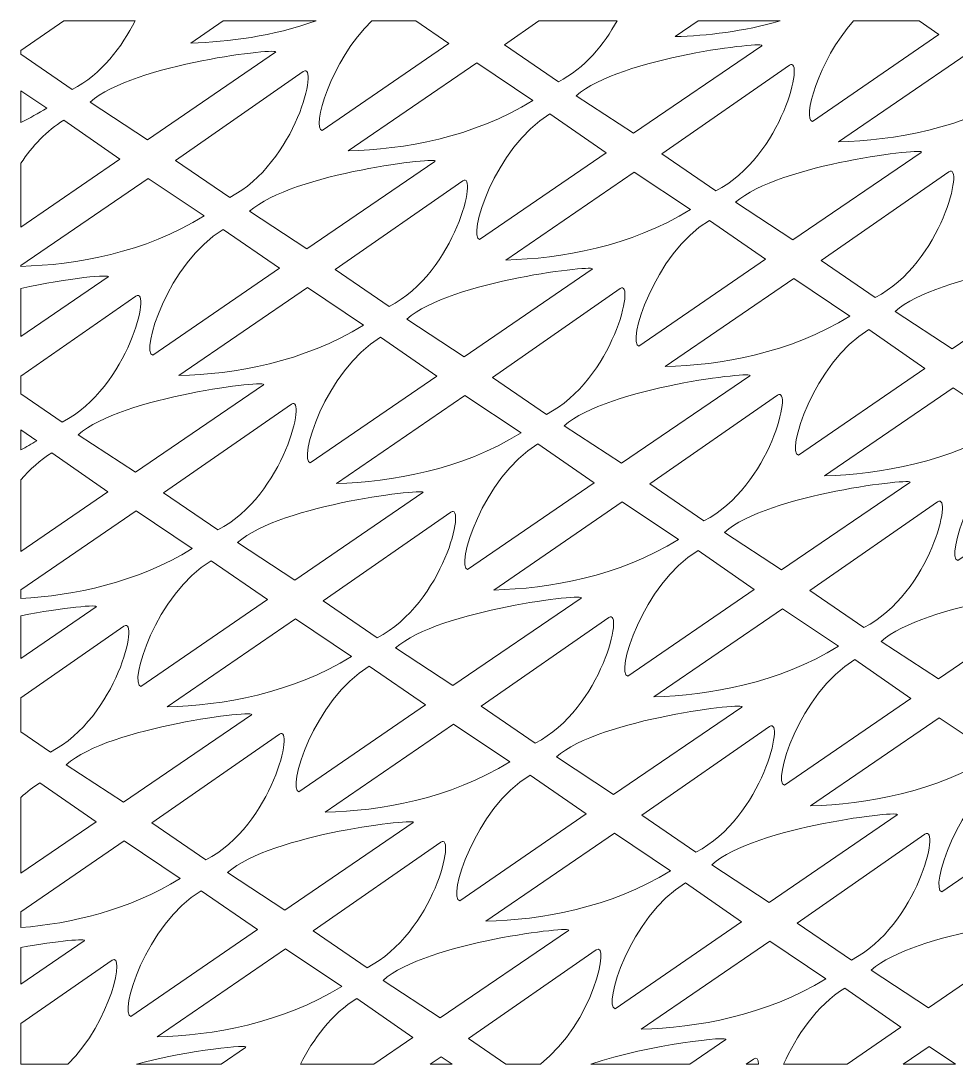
# Model space of a CAD drawing. Header units: millimetres. Extents: x -1200 to 1200, y -590 to 590.
# Drawn here: x -1200 to -142, y -590 to 590 of the extents above; entities that cross this region are included whole.
import ezdxf

# ---------------------------------------------------------------- set-up
doc = ezdxf.new("R2010")
doc.units = ezdxf.units.MM
doc.header["$MEASUREMENT"] = 0
doc.layers.add('Layer 1', color=7, linetype='Continuous')

msp = doc.modelspace()

# ---------------------------------------------------------------- linework, layer by layer
at = {"layer": 'Layer 1', "color": 250, "lineweight": 20}
for points, knots in [([(-1200.05, 552.1453), (-1200.05, 552.1453), (-1200.05, 556.2881), (-1200.05, 556.2881), (-1200.05, 556.2881), (-1151.5741, 589.9734), (-1151.5741, 589.9734), (-1151.5741, 589.9734), (-1070.9093, 589.9734), (-1070.9093, 589.9734), (-1085.3859, 560.8922), (-1108.8494, 529.4272), (-1141.8712, 512.3415), (-1141.8712, 512.3415), (-1200.05, 552.1453), (-1200.05, 552.1453)], [0, 0, 0, 0, 0.2, 0.2, 0.2, 0.4, 0.4, 0.4, 0.6, 0.6, 0.6, 0.8, 0.8, 0.8, 1, 1, 1, 1]), ([(-971.052, 589.9734), (-971.052, 589.9734), (-866.1241, 589.9734), (-866.1241, 589.9734), (-915.1852, 572.5948), (-965.2601, 565.9867), (-1007.6781, 564.8997), (-1007.6781, 564.8997), (-971.052, 589.9734), (-971.052, 589.9734)], [0, 0, 0, 0, 0.333333333, 0.333333333, 0.333333333, 0.666666667, 0.666666667, 0.666666667, 1, 1, 1, 1]), ([(-803.0301, 589.9734), (-803.0301, 589.9734), (-753.177, 589.9734), (-753.177, 589.9734), (-753.177, 589.9734), (-716.0504, 564.2893), (-716.0504, 564.2893), (-716.0504, 564.2893), (-859.1724, 466.0385), (-859.1724, 466.0385), (-871.4004, 468.18), (-849.7707, 544.8714), (-803.0301, 589.9734)], [0, 0, 0, 0, 0.25, 0.25, 0.25, 0.5, 0.5, 0.5, 0.75, 0.75, 0.75, 1, 1, 1, 1]), ([(-614.1458, 589.9734), (-614.1458, 589.9734), (-525.5231, 589.9734), (-525.5231, 589.9734), (-540.1755, 563.5005), (-562.1588, 536.4456), (-591.9031, 521.0552), (-591.9031, 521.0552), (-653.0861, 562.9143), (-653.0861, 562.9143), (-653.0861, 562.9143), (-614.1458, 589.9734), (-614.1458, 589.9734)], [0, 0, 0, 0, 0.25, 0.25, 0.25, 0.5, 0.5, 0.5, 0.75, 0.75, 0.75, 1, 1, 1, 1]), ([(-433.9453, 589.9734), (-433.9453, 589.9734), (-341.0407, 589.9734), (-341.0407, 589.9734), (-382.6624, 577.9559), (-424.0559, 573.0811), (-459.964, 572.1611), (-459.964, 572.1611), (-433.9453, 589.9734), (-433.9453, 589.9734)], [0, 0, 0, 0, 0.333333333, 0.333333333, 0.333333333, 0.666666667, 0.666666667, 0.666666667, 1, 1, 1, 1]), ([(-258.2343, 589.9734), (-258.2343, 589.9734), (-184.0057, 589.9734), (-184.0057, 589.9734), (-184.0057, 589.9734), (-161.5742, 574.4553), (-161.5742, 574.4553), (-161.5742, 574.4553), (-304.6964, 476.2046), (-304.6964, 476.2046), (-316.0466, 478.1928), (-298.2281, 544.4059), (-258.2343, 589.9734)], [0, 0, 0, 0, 0.25, 0.25, 0.25, 0.5, 0.5, 0.5, 0.75, 0.75, 0.75, 1, 1, 1, 1]), ([(-361.9898, 561.7596), (-361.9898, 561.7596), (-506.9682, 462.8459), (-506.9682, 462.8459), (-506.9682, 462.8459), (-571.746, 505.3148), (-571.746, 505.3148), (-523.4201, 548.5585), (-353.2569, 567.7166), (-361.9898, 561.7596)], [0, 0, 0, 0, 0.333333333, 0.333333333, 0.333333333, 0.666666667, 0.666666667, 0.666666667, 1, 1, 1, 1]), ([(-911.9579, 554.4982), (-911.9579, 554.4982), (-1056.9364, 455.5845), (-1056.9364, 455.5845), (-1056.9364, 455.5845), (-1121.7141, 498.0533), (-1121.7141, 498.0533), (-1073.3884, 541.2969), (-903.225, 560.4552), (-911.9579, 554.4982)], [0, 0, 0, 0, 0.333333333, 0.333333333, 0.333333333, 0.666666667, 0.666666667, 0.666666667, 1, 1, 1, 1]), ([(-880.5288, 532.5915), (-880.5288, 532.5915), (-1024.9908, 432.2076), (-1024.9908, 432.2076), (-1024.9908, 432.2076), (-963.8078, 390.3485), (-963.8078, 390.3485), (-888.0968, 429.5226), (-862.6267, 544.2879), (-880.5288, 532.5915)], [0, 0, 0, 0, 0.333333333, 0.333333333, 0.333333333, 0.666666667, 0.666666667, 0.666666667, 1, 1, 1, 1]), ([(-330.5607, 539.8529), (-330.5607, 539.8529), (-475.0225, 439.469), (-475.0225, 439.469), (-475.0225, 439.469), (-413.8395, 397.61), (-413.8395, 397.61), (-338.1285, 436.784), (-312.6586, 551.5493), (-330.5607, 539.8529)], [0, 0, 0, 0, 0.333333333, 0.333333333, 0.333333333, 0.666666667, 0.666666667, 0.666666667, 1, 1, 1, 1]), ([(-275.1385, 453.0728), (-275.1385, 453.0728), (-129.7035, 552.6356), (-129.7035, 552.6356), (-129.7035, 552.6356), (-66.2644, 510.1578), (-66.2644, 510.1578), (-134.1032, 468.1566), (-212.871, 454.6681), (-275.1385, 453.0728)], [0, 0, 0, 0, 0.333333333, 0.333333333, 0.333333333, 0.666666667, 0.666666667, 0.666666667, 1, 1, 1, 1]), ([(-829.6147, 442.9068), (-829.6147, 442.9068), (-684.1797, 542.4696), (-684.1797, 542.4696), (-684.1797, 542.4696), (-620.7405, 499.9918), (-620.7405, 499.9918), (-688.5794, 457.9904), (-767.3471, 444.502), (-829.6147, 442.9068)], [0, 0, 0, 0, 0.333333333, 0.333333333, 0.333333333, 0.666666667, 0.666666667, 0.666666667, 1, 1, 1, 1]), ([(-1200.05, 475.1293), (-1200.05, 475.1293), (-1200.05, 510.9243), (-1200.05, 510.9243), (-1200.05, 510.9243), (-1170.7088, 491.278), (-1170.7088, 491.278), (-1180.297, 485.3411), (-1190.1027, 479.9738), (-1200.05, 475.1293)], [0, 0, 0, 0, 0.333333333, 0.333333333, 0.333333333, 0.666666667, 0.666666667, 0.666666667, 1, 1, 1, 1]), ([(-681.109, 342.5933), (-681.109, 342.5933), (-537.9868, 440.844), (-537.9868, 440.844), (-537.9868, 440.844), (-601.5224, 484.7983), (-601.5224, 484.7983), (-664.2155, 446.9349), (-695.2277, 345.0663), (-681.109, 342.5933)], [0, 0, 0, 0, 0.333333333, 0.333333333, 0.333333333, 0.666666667, 0.666666667, 0.666666667, 1, 1, 1, 1]), ([(-1200.05, 356.6315), (-1200.05, 356.6315), (-1200.05, 429.0357), (-1200.05, 429.0357), (-1187.1372, 448.0937), (-1170.8234, 465.8604), (-1151.4905, 477.5367), (-1151.4905, 477.5367), (-1087.9551, 433.5825), (-1087.9551, 433.5825), (-1087.9551, 433.5825), (-1200.05, 356.6315), (-1200.05, 356.6315)], [0, 0, 0, 0, 0.25, 0.25, 0.25, 0.5, 0.5, 0.5, 0.75, 0.75, 0.75, 1, 1, 1, 1]), ([(-731.6405, 431.0529), (-731.6405, 431.0529), (-876.619, 332.1392), (-876.619, 332.1392), (-876.619, 332.1392), (-941.3967, 374.6081), (-941.3967, 374.6081), (-893.071, 417.8517), (-722.9076, 437.0098), (-731.6405, 431.0529)], [0, 0, 0, 0, 0.333333333, 0.333333333, 0.333333333, 0.666666667, 0.666666667, 0.666666667, 1, 1, 1, 1]), ([(-181.6724, 441.219), (-181.6724, 441.219), (-326.6508, 342.3053), (-326.6508, 342.3053), (-326.6508, 342.3053), (-391.4286, 384.7741), (-391.4286, 384.7741), (-343.1027, 428.0177), (-172.9394, 447.176), (-181.6724, 441.219)], [0, 0, 0, 0, 0.333333333, 0.333333333, 0.333333333, 0.666666667, 0.666666667, 0.666666667, 1, 1, 1, 1]), ([(-150.2433, 419.3123), (-150.2433, 419.3123), (-294.7051, 318.9284), (-294.7051, 318.9284), (-294.7051, 318.9284), (-233.5221, 277.0694), (-233.5221, 277.0694), (-157.8111, 316.2434), (-132.3412, 431.0087), (-150.2433, 419.3123)], [0, 0, 0, 0, 0.333333333, 0.333333333, 0.333333333, 0.666666667, 0.666666667, 0.666666667, 1, 1, 1, 1]), ([(-700.2114, 409.1462), (-700.2114, 409.1462), (-844.6734, 308.7623), (-844.6734, 308.7623), (-844.6734, 308.7623), (-783.4904, 266.9033), (-783.4904, 266.9033), (-707.7792, 306.0773), (-682.3093, 420.8426), (-700.2114, 409.1462)], [0, 0, 0, 0, 0.333333333, 0.333333333, 0.333333333, 0.666666667, 0.666666667, 0.666666667, 1, 1, 1, 1]), ([(-651.5513, 319.4615), (-651.5513, 319.4615), (-506.1161, 419.0243), (-506.1161, 419.0243), (-506.1161, 419.0243), (-442.6771, 376.5465), (-442.6771, 376.5465), (-510.5158, 334.5452), (-589.2836, 321.0567), (-651.5513, 319.4615)], [0, 0, 0, 0, 0.333333333, 0.333333333, 0.333333333, 0.666666667, 0.666666667, 0.666666667, 1, 1, 1, 1]), ([(-1200.05, 312.2414), (-1200.05, 312.2414), (-1200.05, 313.2061), (-1200.05, 313.2061), (-1200.05, 313.2061), (-1056.0844, 411.7629), (-1056.0844, 411.7629), (-1056.0844, 411.7629), (-992.6453, 369.2851), (-992.6453, 369.2851), (-1059.9525, 327.6124), (-1138.0149, 314.0101), (-1200.05, 312.2414)], [0, 0, 0, 0, 0.25, 0.25, 0.25, 0.5, 0.5, 0.5, 0.75, 0.75, 0.75, 1, 1, 1, 1]), ([(-1050.7597, 211.8865), (-1050.7597, 211.8865), (-907.6375, 310.1372), (-907.6375, 310.1372), (-907.6375, 310.1372), (-971.1731, 354.0915), (-971.1731, 354.0915), (-1033.8663, 316.2282), (-1064.8784, 214.3595), (-1050.7597, 211.8865)], [0, 0, 0, 0, 0.333333333, 0.333333333, 0.333333333, 0.666666667, 0.666666667, 0.666666667, 1, 1, 1, 1]), ([(-500.7916, 222.0527), (-500.7916, 222.0527), (-357.6694, 320.3033), (-357.6694, 320.3033), (-357.6694, 320.3033), (-421.205, 364.2576), (-421.205, 364.2576), (-483.898, 326.3943), (-514.9101, 224.5256), (-500.7916, 222.0527)], [0, 0, 0, 0, 0.333333333, 0.333333333, 0.333333333, 0.666666667, 0.666666667, 0.666666667, 1, 1, 1, 1]), ([(-1.355, 317.7737), (-1.355, 317.7737), (-146.3334, 218.8601), (-146.3334, 218.8601), (-146.3334, 218.8601), (-211.1112, 261.3289), (-211.1112, 261.3289), (-162.7853, 304.5725), (7.3781, 323.7306), (-1.355, 317.7737)], [0, 0, 0, 0, 0.333333333, 0.333333333, 0.333333333, 0.666666667, 0.666666667, 0.666666667, 1, 1, 1, 1]), ([(-553.5771, 309.0599), (-553.5771, 309.0599), (-698.5556, 210.1463), (-698.5556, 210.1463), (-698.5556, 210.1463), (-763.3333, 252.615), (-763.3333, 252.615), (-715.0074, 295.8587), (-544.8441, 315.0169), (-553.5771, 309.0599)], [0, 0, 0, 0, 0.333333333, 0.333333333, 0.333333333, 0.666666667, 0.666666667, 0.666666667, 1, 1, 1, 1]), ([(-1200.05, 232.9666), (-1200.05, 232.9666), (-1200.05, 287.3604), (-1200.05, 287.3604), (-1146.3289, 299.2495), (-1096.4629, 303.6402), (-1101.2912, 300.3461), (-1101.2912, 300.3461), (-1200.05, 232.9666), (-1200.05, 232.9666)], [0, 0, 0, 0, 0.333333333, 0.333333333, 0.333333333, 0.666666667, 0.666666667, 0.666666667, 1, 1, 1, 1]), ([(-522.148, 287.1532), (-522.148, 287.1532), (-666.6098, 186.7693), (-666.6098, 186.7693), (-666.6098, 186.7693), (-605.4269, 144.9103), (-605.4269, 144.9103), (-529.7159, 184.0843), (-504.2459, 298.8496), (-522.148, 287.1532)], [0, 0, 0, 0, 0.333333333, 0.333333333, 0.333333333, 0.666666667, 0.666666667, 0.666666667, 1, 1, 1, 1]), ([(-471.2337, 198.9208), (-471.2337, 198.9208), (-325.7987, 298.4837), (-325.7987, 298.4837), (-325.7987, 298.4837), (-262.3597, 256.0059), (-262.3597, 256.0059), (-330.1984, 214.0046), (-408.9662, 200.5161), (-471.2337, 198.9208)], [0, 0, 0, 0, 0.333333333, 0.333333333, 0.333333333, 0.666666667, 0.666666667, 0.666666667, 1, 1, 1, 1]), ([(-1200.05, 168.29), (-1200.05, 168.29), (-1200.05, 187.9744), (-1200.05, 187.9744), (-1200.05, 187.9744), (-1069.8621, 278.4394), (-1069.8621, 278.4394), (-1051.9602, 290.1358), (-1077.4301, 175.3705), (-1153.1411, 136.1965), (-1153.1411, 136.1965), (-1200.05, 168.29), (-1200.05, 168.29)], [0, 0, 0, 0, 0.25, 0.25, 0.25, 0.5, 0.5, 0.5, 0.75, 0.75, 0.75, 1, 1, 1, 1]), ([(-1021.202, 188.7547), (-1021.202, 188.7547), (-875.7668, 288.3176), (-875.7668, 288.3176), (-875.7668, 288.3176), (-812.3279, 245.8398), (-812.3279, 245.8398), (-880.1665, 203.8385), (-958.9343, 190.35), (-1021.202, 188.7547)], [0, 0, 0, 0, 0.333333333, 0.333333333, 0.333333333, 0.666666667, 0.666666667, 0.666666667, 1, 1, 1, 1]), ([(-320.4742, 98.6073), (-320.4742, 98.6073), (-177.352, 196.858), (-177.352, 196.858), (-177.352, 196.858), (-240.8875, 240.8123), (-240.8875, 240.8123), (-303.5806, 202.949), (-334.5927, 101.0803), (-320.4742, 98.6073)], [0, 0, 0, 0, 0.333333333, 0.333333333, 0.333333333, 0.666666667, 0.666666667, 0.666666667, 1, 1, 1, 1]), ([(-872.6963, 89.8936), (-872.6963, 89.8936), (-729.5741, 188.1443), (-729.5741, 188.1443), (-729.5741, 188.1443), (-793.1097, 232.0985), (-793.1097, 232.0985), (-855.8027, 194.2352), (-886.8149, 92.3665), (-872.6963, 89.8936)], [0, 0, 0, 0, 0.333333333, 0.333333333, 0.333333333, 0.666666667, 0.666666667, 0.666666667, 1, 1, 1, 1]), ([(-375.5136, 188.5193), (-375.5136, 188.5193), (-520.492, 89.6056), (-520.492, 89.6056), (-520.492, 89.6056), (-585.2697, 132.0744), (-585.2697, 132.0744), (-536.944, 175.3181), (-366.7807, 194.4762), (-375.5136, 188.5193)], [0, 0, 0, 0, 0.333333333, 0.333333333, 0.333333333, 0.666666667, 0.666666667, 0.666666667, 1, 1, 1, 1]), ([(-925.4818, 178.3532), (-925.4818, 178.3532), (-1070.4603, 79.4395), (-1070.4603, 79.4395), (-1070.4603, 79.4395), (-1135.238, 121.9083), (-1135.238, 121.9083), (-1086.9121, 165.152), (-916.7488, 184.3102), (-925.4818, 178.3532)], [0, 0, 0, 0, 0.333333333, 0.333333333, 0.333333333, 0.666666667, 0.666666667, 0.666666667, 1, 1, 1, 1]), ([(-344.0845, 166.6126), (-344.0845, 166.6126), (-488.5464, 66.2287), (-488.5464, 66.2287), (-488.5464, 66.2287), (-427.3635, 24.3696), (-427.3635, 24.3696), (-351.6525, 63.5437), (-326.1824, 178.309), (-344.0845, 166.6126)], [0, 0, 0, 0, 0.333333333, 0.333333333, 0.333333333, 0.666666667, 0.666666667, 0.666666667, 1, 1, 1, 1]), ([(-894.0526, 156.4465), (-894.0526, 156.4465), (-1038.5145, 56.0626), (-1038.5145, 56.0626), (-1038.5145, 56.0626), (-977.3316, 14.2036), (-977.3316, 14.2036), (-901.6206, 53.3776), (-876.1507, 168.1429), (-894.0526, 156.4465)], [0, 0, 0, 0, 0.333333333, 0.333333333, 0.333333333, 0.666666667, 0.666666667, 0.666666667, 1, 1, 1, 1]), ([(-843.1385, 66.7618), (-843.1385, 66.7618), (-697.7034, 166.3246), (-697.7034, 166.3246), (-697.7034, 166.3246), (-634.2645, 123.8468), (-634.2645, 123.8468), (-702.1031, 81.8455), (-780.8709, 68.357), (-843.1385, 66.7618)], [0, 0, 0, 0, 0.333333333, 0.333333333, 0.333333333, 0.666666667, 0.666666667, 0.666666667, 1, 1, 1, 1]), ([(-290.9163, 75.4755), (-290.9163, 75.4755), (-145.4813, 175.0384), (-145.4813, 175.0384), (-145.4813, 175.0384), (-82.0422, 132.5606), (-82.0422, 132.5606), (-149.881, 90.5593), (-228.6488, 77.0709), (-290.9163, 75.4755)], [0, 0, 0, 0, 0.333333333, 0.333333333, 0.333333333, 0.666666667, 0.666666667, 0.666666667, 1, 1, 1, 1]), ([(-1200.05, 104.7369), (-1200.05, 104.7369), (-1200.05, 127.2334), (-1200.05, 127.2334), (-1200.05, 127.2334), (-1181.9786, 115.133), (-1181.9786, 115.133), (-1187.9249, 111.4515), (-1193.9548, 107.9917), (-1200.05, 104.7369)], [0, 0, 0, 0, 0.333333333, 0.333333333, 0.333333333, 0.666666667, 0.666666667, 0.666666667, 1, 1, 1, 1]), ([(-140.1566, -20.481), (-140.1566, -20.481), (2.9654, 77.7697), (2.9654, 77.7697), (2.9654, 77.7697), (-60.5701, 121.724), (-60.5701, 121.724), (-123.2632, 83.8607), (-154.2753, -18.008), (-140.1566, -20.481)], [0, 0, 0, 0, 0.333333333, 0.333333333, 0.333333333, 0.666666667, 0.666666667, 0.666666667, 1, 1, 1, 1]), ([(-694.6327, -30.6471), (-694.6327, -30.6471), (-551.5107, 67.6037), (-551.5107, 67.6037), (-551.5107, 67.6037), (-615.0461, 111.5579), (-615.0461, 111.5579), (-677.7393, 73.6945), (-708.7515, -28.1741), (-694.6327, -30.6471)], [0, 0, 0, 0, 0.333333333, 0.333333333, 0.333333333, 0.666666667, 0.666666667, 0.666666667, 1, 1, 1, 1]), ([(-1200.05, -10.23), (-1200.05, -10.23), (-1200.05, 70.7382), (-1200.05, 70.7382), (-1189.8358, 82.7564), (-1178.1213, 93.4756), (-1165.0144, 101.3917), (-1165.0144, 101.3917), (-1101.4788, 57.4376), (-1101.4788, 57.4376), (-1101.4788, 57.4376), (-1200.05, -10.23), (-1200.05, -10.23)], [0, 0, 0, 0, 0.25, 0.25, 0.25, 0.5, 0.5, 0.5, 0.75, 0.75, 0.75, 1, 1, 1, 1]), ([(-194.4598, 67.7997), (-194.4598, 67.7997), (-339.4384, -31.114), (-339.4384, -31.114), (-339.4384, -31.114), (-404.2161, 11.3549), (-404.2161, 11.3549), (-355.8902, 54.5986), (-185.7269, 73.7567), (-194.4598, 67.7997)], [0, 0, 0, 0, 0.333333333, 0.333333333, 0.333333333, 0.666666667, 0.666666667, 0.666666667, 1, 1, 1, 1]), ([(-745.1643, 56.3603), (-745.1643, 56.3603), (-890.1427, -42.5534), (-890.1427, -42.5534), (-890.1427, -42.5534), (-954.9206, -0.0846), (-954.9206, -0.0846), (-906.5947, 43.159), (-736.4314, 62.3172), (-745.1643, 56.3603)], [0, 0, 0, 0, 0.333333333, 0.333333333, 0.333333333, 0.666666667, 0.666666667, 0.666666667, 1, 1, 1, 1]), ([(-163.0307, 45.893), (-163.0307, 45.893), (-307.4926, -54.4909), (-307.4926, -54.4909), (-307.4926, -54.4909), (-246.3097, -96.3499), (-246.3097, -96.3499), (-170.5987, -57.1759), (-145.1287, 57.5894), (-163.0307, 45.893)], [0, 0, 0, 0, 0.333333333, 0.333333333, 0.333333333, 0.666666667, 0.666666667, 0.666666667, 1, 1, 1, 1]), ([(-1200.05, -63.3407), (-1200.05, -63.3407), (-1200.05, -53.6808), (-1200.05, -53.6808), (-1200.05, -53.6808), (-1069.6082, 35.6179), (-1069.6082, 35.6179), (-1069.6082, 35.6179), (-1006.169, -6.8599), (-1006.169, -6.8599), (-1068.6704, -45.5568), (-1140.4458, -60.0521), (-1200.05, -63.3407)], [0, 0, 0, 0, 0.25, 0.25, 0.25, 0.5, 0.5, 0.5, 0.75, 0.75, 0.75, 1, 1, 1, 1]), ([(-713.7352, 34.4535), (-713.7352, 34.4535), (-858.1971, -65.9303), (-858.1971, -65.9303), (-858.1971, -65.9303), (-797.0142, -107.7894), (-797.0142, -107.7894), (-721.3032, -68.6153), (-695.8332, 46.15), (-713.7352, 34.4535)], [0, 0, 0, 0, 0.333333333, 0.333333333, 0.333333333, 0.666666667, 0.666666667, 0.666666667, 1, 1, 1, 1]), ([(-665.0751, -53.7789), (-665.0751, -53.7789), (-519.6401, 45.7839), (-519.6401, 45.7839), (-519.6401, 45.7839), (-456.2009, 3.3061), (-456.2009, 3.3061), (-524.0397, -38.6952), (-602.8075, -52.1836), (-665.0751, -53.7789)], [0, 0, 0, 0, 0.333333333, 0.333333333, 0.333333333, 0.666666667, 0.666666667, 0.666666667, 1, 1, 1, 1]), ([(-513.579, -151.3666), (-513.579, -151.3666), (-370.4569, -53.1159), (-370.4569, -53.1159), (-370.4569, -53.1159), (-433.9925, -9.1616), (-433.9925, -9.1616), (-496.6855, -47.0249), (-527.6977, -148.8936), (-513.579, -151.3666)], [0, 0, 0, 0, 0.333333333, 0.333333333, 0.333333333, 0.666666667, 0.666666667, 0.666666667, 1, 1, 1, 1]), ([(-1064.2835, -162.8061), (-1064.2835, -162.8061), (-921.1614, -64.5555), (-921.1614, -64.5555), (-921.1614, -64.5555), (-984.6968, -20.6012), (-984.6968, -20.6012), (-1047.39, -58.4645), (-1078.4022, -160.3332), (-1064.2835, -162.8061)], [0, 0, 0, 0, 0.333333333, 0.333333333, 0.333333333, 0.666666667, 0.666666667, 0.666666667, 1, 1, 1, 1]), ([(-566.3645, -62.907), (-566.3645, -62.907), (-711.3429, -161.8207), (-711.3429, -161.8207), (-711.3429, -161.8207), (-776.1208, -119.3518), (-776.1208, -119.3518), (-727.795, -76.1082), (-557.6316, -56.9501), (-566.3645, -62.907)], [0, 0, 0, 0, 0.333333333, 0.333333333, 0.333333333, 0.666666667, 0.666666667, 0.666666667, 1, 1, 1, 1]), ([(-17.1327, -55.4666), (-17.1327, -55.4666), (-162.1112, -154.3803), (-162.1112, -154.3803), (-162.1112, -154.3803), (-226.8889, -111.9115), (-226.8889, -111.9115), (-178.5631, -68.6679), (-8.3997, -49.5097), (-17.1327, -55.4666)], [0, 0, 0, 0, 0.333333333, 0.333333333, 0.333333333, 0.666666667, 0.666666667, 0.666666667, 1, 1, 1, 1]), ([(-1200.05, -131.0469), (-1200.05, -131.0469), (-1200.05, -83.0216), (-1200.05, -83.0216), (-1151.8056, -73.303), (-1110.395, -69.8791), (-1114.8151, -72.8942), (-1114.8151, -72.8942), (-1200.05, -131.0469), (-1200.05, -131.0469)], [0, 0, 0, 0, 0.333333333, 0.333333333, 0.333333333, 0.666666667, 0.666666667, 0.666666667, 1, 1, 1, 1]), ([(-534.9354, -84.8137), (-534.9354, -84.8137), (-679.3974, -185.1976), (-679.3974, -185.1976), (-679.3974, -185.1976), (-618.2144, -227.0566), (-618.2144, -227.0566), (-542.5034, -187.8826), (-517.0335, -73.1173), (-534.9354, -84.8137)], [0, 0, 0, 0, 0.333333333, 0.333333333, 0.333333333, 0.666666667, 0.666666667, 0.666666667, 1, 1, 1, 1]), ([(-484.0213, -174.4984), (-484.0213, -174.4984), (-338.5863, -74.9356), (-338.5863, -74.9356), (-338.5863, -74.9356), (-275.1471, -117.4134), (-275.1471, -117.4134), (-342.9859, -159.4147), (-421.7537, -172.9032), (-484.0213, -174.4984)], [0, 0, 0, 0, 0.333333333, 0.333333333, 0.333333333, 0.666666667, 0.666666667, 0.666666667, 1, 1, 1, 1]), ([(-1200.05, -214.2029), (-1200.05, -214.2029), (-1200.05, -175.8685), (-1200.05, -175.8685), (-1200.05, -175.8685), (-1083.3859, -94.8009), (-1083.3859, -94.8009), (-1065.484, -83.1045), (-1090.9539, -197.8698), (-1166.6649, -237.0439), (-1166.6649, -237.0439), (-1200.05, -214.2029), (-1200.05, -214.2029)], [0, 0, 0, 0, 0.25, 0.25, 0.25, 0.5, 0.5, 0.5, 0.75, 0.75, 0.75, 1, 1, 1, 1]), ([(-1034.7258, -185.938), (-1034.7258, -185.938), (-889.2908, -86.3751), (-889.2908, -86.3751), (-889.2908, -86.3751), (-825.8516, -128.8529), (-825.8516, -128.8529), (-893.6905, -170.8542), (-972.4582, -184.3426), (-1034.7258, -185.938)], [0, 0, 0, 0, 0.333333333, 0.333333333, 0.333333333, 0.666666667, 0.666666667, 0.666666667, 1, 1, 1, 1]), ([(-885.4837, -282.0733), (-885.4837, -282.0733), (-742.3616, -183.8227), (-742.3616, -183.8227), (-742.3616, -183.8227), (-805.897, -139.8684), (-805.897, -139.8684), (-868.5902, -177.7317), (-899.6024, -279.6004), (-885.4837, -282.0733)], [0, 0, 0, 0, 0.333333333, 0.333333333, 0.333333333, 0.666666667, 0.666666667, 0.666666667, 1, 1, 1, 1]), ([(-336.2519, -274.6329), (-336.2519, -274.6329), (-193.1298, -176.3823), (-193.1298, -176.3823), (-193.1298, -176.3823), (-256.6653, -132.4281), (-256.6653, -132.4281), (-319.3583, -170.2914), (-350.3705, -272.1601), (-336.2519, -274.6329)], [0, 0, 0, 0, 0.333333333, 0.333333333, 0.333333333, 0.666666667, 0.666666667, 0.666666667, 1, 1, 1, 1]), ([(-384.5294, -186.1734), (-384.5294, -186.1734), (-529.5079, -285.087), (-529.5079, -285.087), (-529.5079, -285.087), (-594.2856, -242.6183), (-594.2856, -242.6183), (-545.9599, -199.3746), (-375.7966, -180.2164), (-384.5294, -186.1734)], [0, 0, 0, 0, 0.333333333, 0.333333333, 0.333333333, 0.666666667, 0.666666667, 0.666666667, 1, 1, 1, 1]), ([(-939.0056, -194.8872), (-939.0056, -194.8872), (-1083.9841, -293.8009), (-1083.9841, -293.8009), (-1083.9841, -293.8009), (-1148.7618, -251.332), (-1148.7618, -251.332), (-1100.4359, -208.0883), (-930.2726, -188.9302), (-939.0056, -194.8872)], [0, 0, 0, 0, 0.333333333, 0.333333333, 0.333333333, 0.666666667, 0.666666667, 0.666666667, 1, 1, 1, 1]), ([(-353.1004, -208.0801), (-353.1004, -208.0801), (-497.5623, -308.464), (-497.5623, -308.464), (-497.5623, -308.464), (-436.3794, -350.323), (-436.3794, -350.323), (-360.6682, -311.149), (-335.1983, -196.3837), (-353.1004, -208.0801)], [0, 0, 0, 0, 0.333333333, 0.333333333, 0.333333333, 0.666666667, 0.666666667, 0.666666667, 1, 1, 1, 1]), ([(-306.6941, -297.7648), (-306.6941, -297.7648), (-161.2591, -198.2019), (-161.2591, -198.2019), (-161.2591, -198.2019), (-97.8199, -240.6797), (-97.8199, -240.6797), (-165.6588, -282.6811), (-244.4265, -296.1695), (-306.6941, -297.7648)], [0, 0, 0, 0, 0.333333333, 0.333333333, 0.333333333, 0.666666667, 0.666666667, 0.666666667, 1, 1, 1, 1]), ([(-907.5765, -216.7939), (-907.5765, -216.7939), (-1052.0383, -317.1778), (-1052.0383, -317.1778), (-1052.0383, -317.1778), (-990.8554, -359.0368), (-990.8554, -359.0368), (-915.1443, -319.8628), (-889.6744, -205.0975), (-907.5765, -216.7939)], [0, 0, 0, 0, 0.333333333, 0.333333333, 0.333333333, 0.666666667, 0.666666667, 0.666666667, 1, 1, 1, 1]), ([(-855.926, -305.2052), (-855.926, -305.2052), (-710.491, -205.6423), (-710.491, -205.6423), (-710.491, -205.6423), (-647.0518, -248.1201), (-647.0518, -248.1201), (-714.8907, -290.1214), (-793.6584, -303.6099), (-855.926, -305.2052)], [0, 0, 0, 0, 0.333333333, 0.333333333, 0.333333333, 0.666666667, 0.666666667, 0.666666667, 1, 1, 1, 1]), ([(-158.1884, -395.1737), (-158.1884, -395.1737), (-15.0664, -296.923), (-15.0664, -296.923), (-15.0664, -296.923), (-78.6018, -252.9687), (-78.6018, -252.9687), (-141.2949, -290.832), (-172.3071, -392.7007), (-158.1884, -395.1737)], [0, 0, 0, 0, 0.333333333, 0.333333333, 0.333333333, 0.666666667, 0.666666667, 0.666666667, 1, 1, 1, 1]), ([(-703.6486, -405.3397), (-703.6486, -405.3397), (-560.5264, -307.089), (-560.5264, -307.089), (-560.5264, -307.089), (-624.062, -263.1348), (-624.062, -263.1348), (-686.7552, -300.9981), (-717.7674, -402.8668), (-703.6486, -405.3397)], [0, 0, 0, 0, 0.333333333, 0.333333333, 0.333333333, 0.666666667, 0.666666667, 0.666666667, 1, 1, 1, 1]), ([(-1200.05, -374.1862), (-1200.05, -374.1862), (-1200.05, -288.2831), (-1200.05, -288.2831), (-1193.3652, -282.0513), (-1186.1906, -276.47), (-1178.5382, -271.8485), (-1178.5382, -271.8485), (-1115.0026, -315.8028), (-1115.0026, -315.8028), (-1115.0026, -315.8028), (-1200.05, -374.1862), (-1200.05, -374.1862)], [0, 0, 0, 0, 0.25, 0.25, 0.25, 0.5, 0.5, 0.5, 0.75, 0.75, 0.75, 1, 1, 1, 1]), ([(-208.7199, -308.1664), (-208.7199, -308.1664), (-353.6984, -407.0801), (-353.6984, -407.0801), (-353.6984, -407.0801), (-418.4761, -364.6112), (-418.4761, -364.6112), (-370.1504, -321.3675), (-199.987, -302.2094), (-208.7199, -308.1664)], [0, 0, 0, 0, 0.333333333, 0.333333333, 0.333333333, 0.666666667, 0.666666667, 0.666666667, 1, 1, 1, 1]), ([(-756.4342, -316.8801), (-756.4342, -316.8801), (-901.4126, -415.7938), (-901.4126, -415.7938), (-901.4126, -415.7938), (-966.1903, -373.325), (-966.1903, -373.325), (-917.8646, -330.0814), (-747.7013, -310.9231), (-756.4342, -316.8801)], [0, 0, 0, 0, 0.333333333, 0.333333333, 0.333333333, 0.666666667, 0.666666667, 0.666666667, 1, 1, 1, 1]), ([(-177.2908, -330.0731), (-177.2908, -330.0731), (-321.7528, -430.457), (-321.7528, -430.457), (-321.7528, -430.457), (-260.5698, -472.316), (-260.5698, -472.316), (-184.8588, -433.142), (-159.3889, -318.3766), (-177.2908, -330.0731)], [0, 0, 0, 0, 0.333333333, 0.333333333, 0.333333333, 0.666666667, 0.666666667, 0.666666667, 1, 1, 1, 1]), ([(-725.0051, -338.7868), (-725.0051, -338.7868), (-869.4669, -439.1707), (-869.4669, -439.1707), (-869.4669, -439.1707), (-808.2839, -481.0297), (-808.2839, -481.0297), (-732.5729, -441.8557), (-707.103, -327.0904), (-725.0051, -338.7868)], [0, 0, 0, 0, 0.333333333, 0.333333333, 0.333333333, 0.666666667, 0.666666667, 0.666666667, 1, 1, 1, 1]), ([(-674.091, -428.4715), (-674.091, -428.4715), (-528.6558, -328.9087), (-528.6558, -328.9087), (-528.6558, -328.9087), (-465.2168, -371.3865), (-465.2168, -371.3865), (-533.0555, -413.3879), (-611.8232, -426.8763), (-674.091, -428.4715)], [0, 0, 0, 0, 0.333333333, 0.333333333, 0.333333333, 0.666666667, 0.666666667, 0.666666667, 1, 1, 1, 1]), ([(-1200.05, -435.6481), (-1200.05, -435.6481), (-1200.05, -417.6633), (-1200.05, -417.6633), (-1200.05, -417.6633), (-1083.1319, -337.6225), (-1083.1319, -337.6225), (-1083.1319, -337.6225), (-1019.693, -380.1003), (-1019.693, -380.1003), (-1077.5361, -415.9126), (-1143.3193, -430.9921), (-1200.05, -435.6481)], [0, 0, 0, 0, 0.25, 0.25, 0.25, 0.5, 0.5, 0.5, 0.75, 0.75, 0.75, 1, 1, 1, 1]), ([(-527.8391, -527.3327), (-527.8391, -527.3327), (-384.7171, -429.082), (-384.7171, -429.082), (-384.7171, -429.082), (-448.2525, -385.1277), (-448.2525, -385.1277), (-510.9457, -422.9911), (-541.9578, -524.8597), (-527.8391, -527.3327)], [0, 0, 0, 0, 0.333333333, 0.333333333, 0.333333333, 0.666666667, 0.666666667, 0.666666667, 1, 1, 1, 1]), ([(-1075.5534, -536.0464), (-1075.5534, -536.0464), (-932.4312, -437.7958), (-932.4312, -437.7958), (-932.4312, -437.7958), (-995.9667, -393.8416), (-995.9667, -393.8416), (-1058.6599, -431.7049), (-1089.6721, -533.5736), (-1075.5534, -536.0464)], [0, 0, 0, 0, 0.333333333, 0.333333333, 0.333333333, 0.666666667, 0.666666667, 0.666666667, 1, 1, 1, 1]), ([(-28.4025, -427.2548), (-28.4025, -427.2548), (-173.3809, -526.1684), (-173.3809, -526.1684), (-173.3809, -526.1684), (-238.1587, -483.6995), (-238.1587, -483.6995), (-189.833, -440.4559), (-19.6696, -421.2978), (-28.4025, -427.2548)], [0, 0, 0, 0, 0.333333333, 0.333333333, 0.333333333, 0.666666667, 0.666666667, 0.666666667, 1, 1, 1, 1]), ([(-580.6246, -438.8732), (-580.6246, -438.8732), (-725.6031, -537.7867), (-725.6031, -537.7867), (-725.6031, -537.7867), (-790.3808, -495.3179), (-790.3808, -495.3179), (-742.0551, -452.0743), (-571.8918, -432.9162), (-580.6246, -438.8732)], [0, 0, 0, 0, 0.333333333, 0.333333333, 0.333333333, 0.666666667, 0.666666667, 0.666666667, 1, 1, 1, 1]), ([(-1200.05, -499.4173), (-1200.05, -499.4173), (-1200.05, -458.0182), (-1200.05, -458.0182), (-1157.8795, -450.3057), (-1124.339, -447.7629), (-1128.3389, -450.4914), (-1128.3389, -450.4914), (-1200.05, -499.4173), (-1200.05, -499.4173)], [0, 0, 0, 0, 0.333333333, 0.333333333, 0.333333333, 0.666666667, 0.666666667, 0.666666667, 1, 1, 1, 1]), ([(-1045.9957, -559.1782), (-1045.9957, -559.1782), (-900.5605, -459.6154), (-900.5605, -459.6154), (-900.5605, -459.6154), (-837.1215, -502.0932), (-837.1215, -502.0932), (-904.9602, -544.0946), (-983.728, -557.583), (-1045.9957, -559.1782)], [0, 0, 0, 0, 0.333333333, 0.333333333, 0.333333333, 0.666666667, 0.666666667, 0.666666667, 1, 1, 1, 1]), ([(-612.3152, -590.0266), (-612.3152, -590.0266), (-651.4698, -590.0266), (-651.4698, -590.0266), (-651.4698, -590.0266), (-693.6575, -561.1638), (-693.6575, -561.1638), (-693.6575, -561.1638), (-549.1956, -460.7798), (-549.1956, -460.7798), (-532.9891, -450.1911), (-552.3338, -543.2417), (-612.3152, -590.0266)], [0, 0, 0, 0, 0.25, 0.25, 0.25, 0.5, 0.5, 0.5, 0.75, 0.75, 0.75, 1, 1, 1, 1]), ([(-498.2814, -550.4645), (-498.2814, -550.4645), (-352.8464, -450.9017), (-352.8464, -450.9017), (-352.8464, -450.9017), (-289.4073, -493.3795), (-289.4073, -493.3795), (-357.2461, -535.3808), (-436.0139, -548.8692), (-498.2814, -550.4645)], [0, 0, 0, 0, 0.333333333, 0.333333333, 0.333333333, 0.666666667, 0.666666667, 0.666666667, 1, 1, 1, 1]), ([(-1200.05, -590.0266), (-1200.05, -590.0266), (-1200.05, -544.0683), (-1200.05, -544.0683), (-1200.05, -544.0683), (-1096.9098, -472.3981), (-1096.9098, -472.3981), (-1081.9563, -462.6284), (-1097.271, -541.0836), (-1146.8444, -590.0266), (-1146.8444, -590.0266), (-1200.05, -590.0266), (-1200.05, -590.0266)], [0, 0, 0, 0, 0.25, 0.25, 0.25, 0.5, 0.5, 0.5, 0.75, 0.75, 0.75, 1, 1, 1, 1]), ([(-265.3715, -590.0266), (-265.3715, -590.0266), (-337.1746, -590.0266), (-337.1746, -590.0266), (-323.4397, -559.1832), (-299.7768, -523.4468), (-267.9351, -504.2161), (-267.9351, -504.2161), (-204.3997, -548.1704), (-204.3997, -548.1704), (-204.3997, -548.1704), (-265.3715, -590.0266), (-265.3715, -590.0266)], [0, 0, 0, 0, 0.25, 0.25, 0.25, 0.5, 0.5, 0.5, 0.75, 0.75, 0.75, 1, 1, 1, 1]), ([(-800.6689, -590.0266), (-800.6689, -590.0266), (-883.8481, -590.0266), (-883.8481, -590.0266), (-869.6824, -562.2203), (-848.0634, -532.6882), (-820.1572, -515.8345), (-820.1572, -515.8345), (-756.6218, -559.7888), (-756.6218, -559.7888), (-756.6218, -559.7888), (-800.6689, -590.0266), (-800.6689, -590.0266)], [0, 0, 0, 0, 0.25, 0.25, 0.25, 0.5, 0.5, 0.5, 0.75, 0.75, 0.75, 1, 1, 1, 1]), ([(-443.1733, -590.0266), (-443.1733, -590.0266), (-555.4549, -590.0266), (-555.4549, -590.0266), (-487.8294, -567.2823), (-396.0908, -557.9048), (-402.5612, -562.3184), (-402.5612, -562.3184), (-443.1733, -590.0266), (-443.1733, -590.0266)], [0, 0, 0, 0, 0.333333333, 0.333333333, 0.333333333, 0.666666667, 0.666666667, 0.666666667, 1, 1, 1, 1]), ([(-973.6082, -590.0266), (-973.6082, -590.0266), (-1069.3831, -590.0266), (-1069.3831, -590.0266), (-1007.4231, -573.6529), (-940.1964, -567.2319), (-945.7675, -571.0322), (-945.7675, -571.0322), (-973.6082, -590.0266), (-973.6082, -590.0266)], [0, 0, 0, 0, 0.333333333, 0.333333333, 0.333333333, 0.666666667, 0.666666667, 0.666666667, 1, 1, 1, 1]), ([(-142.6046, -590.0266), (-142.6046, -590.0266), (-201.7973, -590.0266), (-201.7973, -590.0266), (-201.7973, -590.0266), (-172.529, -569.9901), (-172.529, -569.9901), (-172.529, -569.9901), (-142.6046, -590.0266), (-142.6046, -590.0266)], [0, 0, 0, 0, 0.333333333, 0.333333333, 0.333333333, 0.666666667, 0.666666667, 0.666666667, 1, 1, 1, 1]), ([(-712.1789, -590.0266), (-712.1789, -590.0266), (-737.0477, -590.0266), (-737.0477, -590.0266), (-737.0477, -590.0266), (-724.7511, -581.6085), (-724.7511, -581.6085), (-724.7511, -581.6085), (-712.1789, -590.0266), (-712.1789, -590.0266)], [0, 0, 0, 0, 0.333333333, 0.333333333, 0.333333333, 0.666666667, 0.666666667, 0.666666667, 1, 1, 1, 1]), ([(-365.6768, -590.0266), (-365.6768, -590.0266), (-379.4814, -590.0266), (-379.4814, -590.0266), (-379.4814, -590.0266), (-371.1322, -584.225), (-371.1322, -584.225), (-367.7003, -581.9827), (-365.8718, -584.3984), (-365.6768, -590.0266)], [0, 0, 0, 0, 0.333333333, 0.333333333, 0.333333333, 0.666666667, 0.666666667, 0.666666667, 1, 1, 1, 1])]:
    msp.add_open_spline(points, degree=3, knots=knots, dxfattribs=at)

doc.saveas('drawing.dxf')
